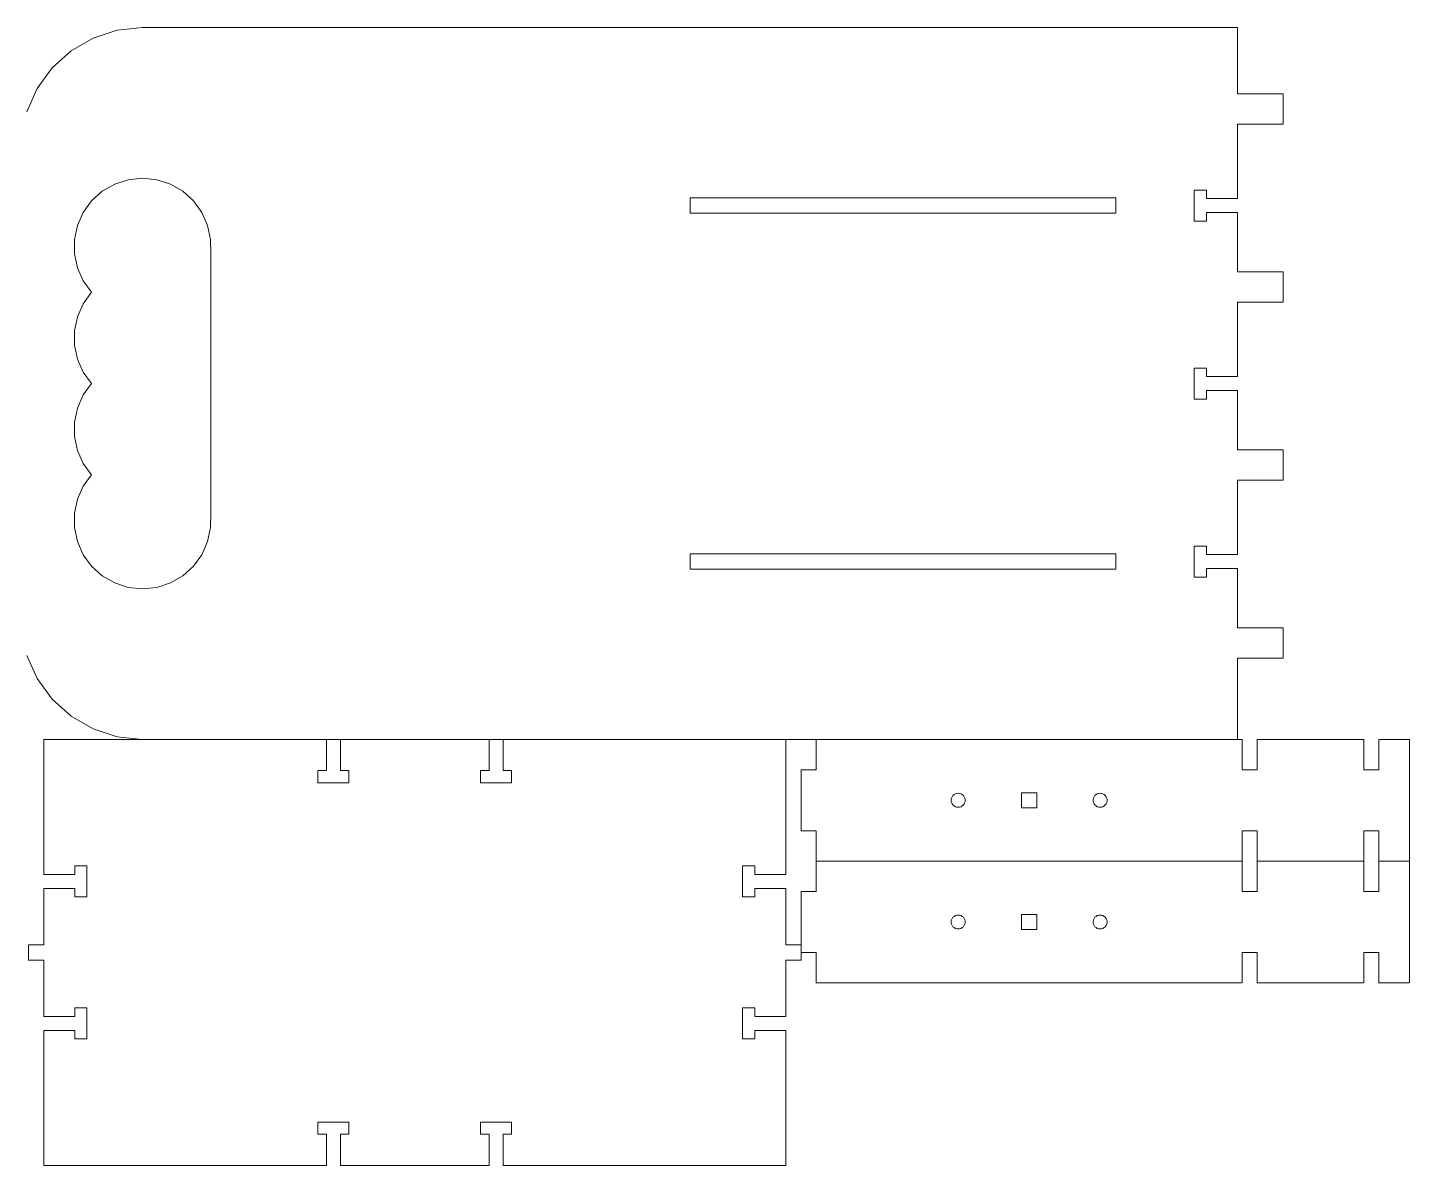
# Model space of a CAD drawing. Header units: centimetres. Extents: x -21.9 to 35.9, y -34.3 to 28.8.
# Drawn here: x -0.88 to 35.17, y -0.93 to 28.76 of the extents above; entities that cross this region are included whole.
import ezdxf

# ---------------------------------------------------------------- set-up
doc = ezdxf.new("R2010")
doc.units = ezdxf.units.CM
doc.header["$MEASUREMENT"] = 0
doc.layers.add('layer 1', color=7, linetype='Continuous')

msp = doc.modelspace()

# ---------------------------------------------------------------- linework, layer by layer
at = {"layer": 'layer 1', "color": 250, "lineweight": 9}
for points in [[(0.82332, 28.48293), (0.82332, 28.48293), (1.4546, 28.68807), (1.4546, 28.68807)], [(1.4546, 28.68807), (1.4546, 28.68807), (2.11475, 28.75744), (2.11475, 28.75744)], [(2.11475, 28.75744), (2.11475, 28.75744), (30.68975, 28.75744), (30.68975, 28.75744)], [(30.68975, 28.75744), (30.68975, 28.75744), (30.68975, 27.03104), (30.68975, 27.03104)], [(-0.24473, 27.70688), (-0.24473, 27.70688), (0.24847, 28.15102), (0.24847, 28.15102)], [(0.24847, 28.15102), (0.24847, 28.15102), (0.82332, 28.48293), (0.82332, 28.48293)], [(-0.63493, 27.16994), (-0.63493, 27.16994), (-0.2448, 27.70688), (-0.2448, 27.70688)], [(-0.90488, 26.56352), (-0.90488, 26.56352), (-0.63493, 27.16994), (-0.63493, 27.16994)], [(30.68975, 27.03104), (30.68975, 27.03104), (31.88037, 27.03104), (31.88037, 27.03104)], [(31.88037, 27.03104), (31.88037, 27.03104), (31.88037, 26.23727), (31.88037, 26.23727)], [(31.88037, 26.23727), (31.88037, 26.23727), (30.68975, 26.23727), (30.68975, 26.23727)], [(30.68975, 26.23727), (30.68975, 26.23727), (30.68975, 24.29651), (30.68975, 24.29651)], [(1.06496, 24.48731), (1.06496, 24.48731), (1.38832, 24.67396), (1.38832, 24.67396)], [(1.38832, 24.67396), (1.38832, 24.67396), (1.74343, 24.78931), (1.74343, 24.78931)], [(1.74343, 24.78931), (1.74343, 24.78931), (2.11475, 24.82836), (2.11475, 24.82836)], [(2.11475, 24.82836), (2.11475, 24.82836), (2.48606, 24.78931), (2.48606, 24.78931)], [(2.48606, 24.78931), (2.48606, 24.78931), (2.84111, 24.67396), (2.84111, 24.67396)], [(2.84111, 24.67396), (2.84111, 24.67396), (3.16446, 24.48723), (3.16446, 24.48723)], [(0.56804, 23.93539), (0.56804, 23.93539), (0.78749, 24.23747), (0.78749, 24.23747)], [(0.78749, 24.23747), (0.78749, 24.23747), (1.06496, 24.48731), (1.06496, 24.48731)], [(3.16446, 24.48731), (3.16446, 24.48731), (3.44194, 24.23747), (3.44194, 24.23747)], [(3.44194, 24.23747), (3.44194, 24.23747), (3.66139, 23.93539), (3.66139, 23.93539)], [(16.40225, 23.91555), (16.40225, 23.91555), (16.40225, 24.31242), (16.40225, 24.31242)], [(16.40225, 24.31242), (16.40225, 24.31242), (27.51475, 24.31242), (27.51475, 24.31242)], [(27.51475, 24.31242), (27.51475, 24.31242), (27.51475, 23.91555), (27.51475, 23.91555)], [(29.88008, 24.5188), (29.88008, 24.5188), (29.56258, 24.5188), (29.56258, 24.5188)], [(29.56258, 24.5188), (29.56258, 24.5188), (29.56258, 23.70919), (29.56258, 23.70919)], [(29.88008, 24.29651), (29.88008, 24.29651), (29.88008, 24.5188), (29.88008, 24.5188)], [(30.68975, 24.29651), (30.68975, 24.29651), (29.88008, 24.29651), (29.88008, 24.29651)], [(0.41617, 23.59434), (0.41617, 23.59434), (0.56804, 23.93539), (0.56804, 23.93539)], [(3.66139, 23.93539), (3.66139, 23.93539), (3.81325, 23.59434), (3.81325, 23.59434)], [(27.51475, 23.91555), (27.51475, 23.91555), (16.40225, 23.91555), (16.40225, 23.91555)], [(29.88008, 23.70919), (29.88008, 23.70919), (29.88008, 23.9314), (29.88008, 23.9314)], [(29.88008, 23.9314), (29.88008, 23.9314), (30.68975, 23.9314), (30.68975, 23.9314)], [(30.68975, 23.9314), (30.68975, 23.9314), (30.68975, 22.38758), (30.68975, 22.38758)], [(0.33859, 23.22909), (0.33859, 23.22909), (0.41617, 23.59434), (0.41617, 23.59434)], [(3.81325, 23.59434), (3.81325, 23.59434), (3.8909, 23.22909), (3.8909, 23.22909)], [(29.56258, 23.70919), (29.56258, 23.70919), (29.88008, 23.70919), (29.88008, 23.70919)], [(0.33859, 22.85571), (0.33859, 22.85571), (0.33859, 23.22909), (0.33859, 23.22909)], [(3.8909, 23.22909), (3.8909, 23.22909), (3.8909, 23.04242), (3.8909, 23.04242)], [(0.41617, 22.49053), (0.41617, 22.49053), (0.33859, 22.85571), (0.33859, 22.85571)], [(3.8909, 23.04242), (3.8909, 23.04242), (3.90069, 23.04242), (3.90069, 23.04242)], [(3.90069, 23.04242), (3.90069, 23.04242), (3.90069, 15.89867), (3.90069, 15.89867)], [(0.56804, 22.14945), (0.56804, 22.14945), (0.41617, 22.49053), (0.41617, 22.49053)], [(30.68975, 22.38758), (30.68975, 22.38758), (31.88037, 22.38758), (31.88037, 22.38758)], [(31.88037, 22.38758), (31.88037, 22.38758), (31.88037, 21.59383), (31.88037, 21.59383)], [(0.78432, 21.8518), (0.78432, 21.8518), (0.56804, 22.14945), (0.56804, 22.14945)], [(0.56804, 21.55414), (0.56804, 21.55414), (0.78432, 21.8518), (0.78432, 21.8518)], [(0.41617, 21.21309), (0.41617, 21.21309), (0.56804, 21.55414), (0.56804, 21.55414)], [(31.88037, 21.59383), (31.88037, 21.59383), (30.68975, 21.59383), (30.68975, 21.59383)], [(30.68975, 21.59383), (30.68975, 21.59383), (30.68975, 19.65307), (30.68975, 19.65307)], [(0.33859, 20.84784), (0.33859, 20.84784), (0.41617, 21.21309), (0.41617, 21.21309)], [(0.33859, 20.47446), (0.33859, 20.47446), (0.33859, 20.84784), (0.33859, 20.84784)], [(0.41617, 20.10928), (0.41617, 20.10928), (0.33859, 20.47446), (0.33859, 20.47446)], [(0.56804, 19.7682), (0.56804, 19.7682), (0.41617, 20.10928), (0.41617, 20.10928)], [(29.88008, 19.87536), (29.88008, 19.87536), (29.56258, 19.87536), (29.56258, 19.87536)], [(29.56258, 19.87536), (29.56258, 19.87536), (29.56258, 19.06576), (29.56258, 19.06576)], [(29.88008, 19.65307), (29.88008, 19.65307), (29.88008, 19.87536), (29.88008, 19.87536)], [(0.78432, 19.47055), (0.78432, 19.47055), (0.56804, 19.7682), (0.56804, 19.7682)], [(30.68975, 19.65307), (30.68975, 19.65307), (29.88008, 19.65307), (29.88008, 19.65307)], [(0.41617, 18.83184), (0.41617, 18.83184), (0.56804, 19.17289), (0.56804, 19.17289)], [(0.56804, 19.17289), (0.56804, 19.17289), (0.78432, 19.47055), (0.78432, 19.47055)], [(29.88008, 19.06576), (29.88008, 19.06576), (29.88008, 19.28797), (29.88008, 19.28797)], [(29.88008, 19.28797), (29.88008, 19.28797), (30.68975, 19.28797), (30.68975, 19.28797)], [(30.68975, 19.28797), (30.68975, 19.28797), (30.68975, 17.74414), (30.68975, 17.74414)], [(0.33859, 18.46659), (0.33859, 18.46659), (0.41617, 18.83184), (0.41617, 18.83184)], [(29.56258, 19.06576), (29.56258, 19.06576), (29.88008, 19.06576), (29.88008, 19.06576)], [(0.33859, 18.09321), (0.33859, 18.09321), (0.33859, 18.46659), (0.33859, 18.46659)], [(0.41617, 17.72803), (0.41617, 17.72803), (0.33859, 18.09321), (0.33859, 18.09321)], [(0.56804, 17.38695), (0.56804, 17.38695), (0.41617, 17.72803), (0.41617, 17.72803)], [(30.68975, 17.74414), (30.68975, 17.74414), (31.88037, 17.74414), (31.88037, 17.74414)], [(31.88037, 17.74414), (31.88037, 17.74414), (31.88037, 16.95039), (31.88037, 16.95039)], [(0.78432, 17.0893), (0.78432, 17.0893), (0.56804, 17.38695), (0.56804, 17.38695)], [(0.56804, 16.79164), (0.56804, 16.79164), (0.78432, 17.0893), (0.78432, 17.0893)], [(31.88037, 16.95039), (31.88037, 16.95039), (30.68975, 16.95039), (30.68975, 16.95039)], [(30.68975, 16.95039), (30.68975, 16.95039), (30.68975, 15.00963), (30.68975, 15.00963)], [(0.41617, 16.45059), (0.41617, 16.45059), (0.56804, 16.79164), (0.56804, 16.79164)], [(0.33859, 16.08534), (0.33859, 16.08534), (0.41617, 16.45059), (0.41617, 16.45059)], [(0.33859, 15.71196), (0.33859, 15.71196), (0.33859, 16.08534), (0.33859, 16.08534)], [(3.90069, 15.89867), (3.90069, 15.89867), (3.8909, 15.89867), (3.8909, 15.89867)], [(3.8909, 15.89867), (3.8909, 15.89867), (3.8909, 15.71196), (3.8909, 15.71196)], [(0.41617, 15.34678), (0.41617, 15.34678), (0.33859, 15.71196), (0.33859, 15.71196)], [(3.8909, 15.71196), (3.8909, 15.71196), (3.81325, 15.34678), (3.81325, 15.34678)], [(0.56804, 15.0057), (0.56804, 15.0057), (0.41617, 15.34678), (0.41617, 15.34678)], [(3.81325, 15.34678), (3.81325, 15.34678), (3.66139, 15.0057), (3.66139, 15.0057)], [(29.88008, 15.23192), (29.88008, 15.23192), (29.56258, 15.23192), (29.56258, 15.23192)], [(29.56258, 15.23192), (29.56258, 15.23192), (29.56258, 14.42232), (29.56258, 14.42232)], [(29.88008, 15.00963), (29.88008, 15.00963), (29.88008, 15.23192), (29.88008, 15.23192)], [(0.78749, 14.70364), (0.78749, 14.70364), (0.56804, 15.0057), (0.56804, 15.0057)], [(3.66139, 15.0057), (3.66139, 15.0057), (3.44194, 14.70364), (3.44194, 14.70364)], [(16.40225, 14.62867), (16.40225, 14.62867), (16.40225, 15.02555), (16.40225, 15.02555)], [(16.40225, 15.02555), (16.40225, 15.02555), (27.51475, 15.02555), (27.51475, 15.02555)], [(27.51475, 15.02555), (27.51475, 15.02555), (27.51475, 14.62867), (27.51475, 14.62867)], [(30.68975, 15.00963), (30.68975, 15.00963), (29.88008, 15.00963), (29.88008, 15.00963)], [(1.06496, 14.45381), (1.06496, 14.45381), (0.78749, 14.70364), (0.78749, 14.70364)], [(1.38832, 14.26716), (1.38832, 14.26716), (1.06496, 14.45381), (1.06496, 14.45381)], [(3.16446, 14.45381), (3.16446, 14.45381), (2.84111, 14.26716), (2.84111, 14.26716)], [(3.44194, 14.70364), (3.44194, 14.70364), (3.16446, 14.45381), (3.16446, 14.45381)], [(27.51475, 14.62867), (27.51475, 14.62867), (16.40225, 14.62867), (16.40225, 14.62867)], [(29.88008, 14.42232), (29.88008, 14.42232), (29.88008, 14.64453), (29.88008, 14.64453)], [(29.88008, 14.64453), (29.88008, 14.64453), (30.68975, 14.64453), (30.68975, 14.64453)], [(30.68975, 14.64453), (30.68975, 14.64453), (30.68975, 13.1007), (30.68975, 13.1007)], [(1.74343, 14.15175), (1.74343, 14.15175), (1.38832, 14.26716), (1.38832, 14.26716)], [(2.11475, 14.11274), (2.11475, 14.11274), (1.74343, 14.15175), (1.74343, 14.15175)], [(2.48606, 14.15175), (2.48606, 14.15175), (2.11475, 14.11274), (2.11475, 14.11274)], [(2.84111, 14.26716), (2.84111, 14.26716), (2.48606, 14.15175), (2.48606, 14.15175)], [(29.56258, 14.42232), (29.56258, 14.42232), (29.88008, 14.42232), (29.88008, 14.42232)], [(30.68975, 13.1007), (30.68975, 13.1007), (31.88037, 13.1007), (31.88037, 13.1007)], [(31.88037, 13.1007), (31.88037, 13.1007), (31.88037, 12.30695), (31.88037, 12.30695)], [(-0.63493, 11.77117), (-0.63493, 11.77117), (-0.90488, 12.37752), (-0.90488, 12.37752)], [(31.88037, 12.30695), (31.88037, 12.30695), (30.68975, 12.30695), (30.68975, 12.30695)], [(30.68975, 12.30695), (30.68975, 12.30695), (30.68975, 10.18367), (30.68975, 10.18367)], [(-0.24473, 11.23416), (-0.24473, 11.23416), (-0.63493, 11.77117), (-0.63493, 11.77117)], [(0.24847, 10.79002), (0.24847, 10.79002), (-0.24473, 11.23416), (-0.24473, 11.23416)], [(0.82332, 10.45819), (0.82332, 10.45819), (0.24847, 10.79002), (0.24847, 10.79002)], [(1.4546, 10.25307), (1.4546, 10.25307), (0.82332, 10.45819), (0.82332, 10.45819)], [(2.11475, 10.18367), (2.11475, 10.18367), (-0.46494, 10.18367), (-0.46494, 10.18367)], [(-0.46494, 6.66206), (-0.46494, 6.66206), (-0.46494, 10.18367), (-0.46494, 10.18367)], [(2.11475, 10.18367), (2.11475, 10.18367), (1.4546, 10.25307), (1.4546, 10.25307)], [(30.68975, 10.18367), (30.68975, 10.18367), (2.11475, 10.18367), (2.11475, 10.18367)], [(6.91294, 10.18367), (6.91294, 10.18367), (6.91294, 9.37405), (6.91294, 9.37405)], [(7.27805, 9.37405), (7.27805, 9.37405), (7.27805, 10.18367), (7.27805, 10.18367)], [(11.15951, 10.18367), (11.15951, 10.18367), (11.15951, 9.37405), (11.15951, 9.37405)], [(11.52462, 9.37405), (11.52462, 9.37405), (11.52462, 10.18367), (11.52462, 10.18367)], [(18.90256, 10.18367), (18.90256, 10.18367), (18.90256, 6.66206), (18.90256, 6.66206)], [(19.69631, 9.38992), (19.69631, 9.38992), (19.69631, 10.18367), (19.69631, 10.18367)], [(30.68973, 10.18367), (30.68973, 10.18367), (30.80881, 10.18367), (30.80881, 10.18367)], [(30.80881, 10.18367), (30.80881, 10.18367), (30.80881, 9.38992), (30.80881, 9.38992)], [(31.20569, 9.38992), (31.20569, 9.38992), (31.20569, 10.18367), (31.20569, 10.18367)], [(31.20569, 10.18367), (31.20569, 10.18367), (33.98381, 10.18367), (33.98381, 10.18367)], [(33.98381, 10.18367), (33.98381, 10.18367), (33.98381, 9.38992), (33.98381, 9.38992)], [(34.38069, 9.38992), (34.38069, 9.38992), (34.38069, 10.18367), (34.38069, 10.18367)], [(34.38069, 10.18367), (34.38069, 10.18367), (35.17444, 10.18367), (35.17444, 10.18367)], [(35.17444, 10.18367), (35.17444, 10.18367), (35.17444, 7.00867), (35.17444, 7.00867)], [(19.29944, 7.80242), (19.29944, 7.80242), (19.29944, 9.38992), (19.29944, 9.38992)], [(19.29944, 9.38992), (19.29944, 9.38992), (19.69631, 9.38992), (19.69631, 9.38992)], [(30.80881, 9.38992), (30.80881, 9.38992), (31.20569, 9.38992), (31.20569, 9.38992)], [(33.98381, 9.38992), (33.98381, 9.38992), (34.38069, 9.38992), (34.38069, 9.38992)], [(6.91294, 9.37405), (6.91294, 9.37405), (6.69073, 9.37405), (6.69073, 9.37405)], [(6.69073, 9.37405), (6.69073, 9.37405), (6.69073, 9.05655), (6.69073, 9.05655)], [(6.69073, 9.05655), (6.69073, 9.05655), (7.50033, 9.05655), (7.50033, 9.05655)], [(7.50033, 9.37405), (7.50033, 9.37405), (7.27805, 9.37405), (7.27805, 9.37405)], [(7.50033, 9.05655), (7.50033, 9.05655), (7.50033, 9.37405), (7.50033, 9.37405)], [(11.15951, 9.37405), (11.15951, 9.37405), (10.9373, 9.37405), (10.9373, 9.37405)], [(10.9373, 9.37405), (10.9373, 9.37405), (10.9373, 9.05655), (10.9373, 9.05655)], [(10.9373, 9.05655), (10.9373, 9.05655), (11.7469, 9.05655), (11.7469, 9.05655)], [(11.7469, 9.37405), (11.7469, 9.37405), (11.52462, 9.37405), (11.52462, 9.37405)], [(11.7469, 9.05655), (11.7469, 9.05655), (11.7469, 9.37405), (11.7469, 9.37405)], [(23.22685, 8.65261), (23.22685, 8.65261), (23.24235, 8.68747), (23.24235, 8.68747)], [(23.24235, 8.68747), (23.24235, 8.68747), (23.26481, 8.71835), (23.26481, 8.71835)], [(23.26481, 8.71835), (23.26481, 8.71835), (23.29313, 8.74383), (23.29313, 8.74383)], [(23.29313, 8.74383), (23.29313, 8.74383), (23.32621, 8.76292), (23.32621, 8.76292)], [(23.32621, 8.76292), (23.32621, 8.76292), (23.36252, 8.77471), (23.36252, 8.77471)], [(23.36252, 8.77471), (23.36252, 8.77471), (23.40048, 8.7787), (23.40048, 8.7787)], [(23.40048, 8.7787), (23.40048, 8.7787), (23.43845, 8.77471), (23.43845, 8.77471)], [(23.43845, 8.77471), (23.43845, 8.77471), (23.47468, 8.76292), (23.47468, 8.76292)], [(23.47468, 8.76292), (23.47468, 8.76292), (23.50776, 8.74383), (23.50776, 8.74383)], [(23.50776, 8.74383), (23.50776, 8.74383), (23.53616, 8.71835), (23.53616, 8.71835)], [(23.53616, 8.71835), (23.53616, 8.71835), (23.55854, 8.68747), (23.55854, 8.68747)], [(23.55854, 8.68747), (23.55854, 8.68747), (23.57412, 8.65261), (23.57412, 8.65261)], [(25.05412, 8.39774), (25.05412, 8.39774), (25.05412, 8.79461), (25.05412, 8.79461)], [(25.05412, 8.79461), (25.05412, 8.79461), (25.451, 8.79461), (25.451, 8.79461)], [(25.451, 8.79461), (25.451, 8.79461), (25.451, 8.39774), (25.451, 8.39774)], [(26.93102, 8.65261), (26.93102, 8.65261), (26.94652, 8.68747), (26.94652, 8.68747)], [(26.94652, 8.68747), (26.94652, 8.68747), (26.96899, 8.71835), (26.96899, 8.71835)], [(26.96899, 8.71835), (26.96899, 8.71835), (26.9973, 8.74383), (26.9973, 8.74383)], [(26.9973, 8.74383), (26.9973, 8.74383), (27.03038, 8.76292), (27.03038, 8.76292)], [(27.03038, 8.76292), (27.03038, 8.76292), (27.06668, 8.77471), (27.06668, 8.77471)], [(27.06668, 8.77471), (27.06668, 8.77471), (27.10466, 8.7787), (27.10466, 8.7787)], [(27.10466, 8.7787), (27.10466, 8.7787), (27.14262, 8.77471), (27.14262, 8.77471)], [(27.14262, 8.77471), (27.14262, 8.77471), (27.17885, 8.76292), (27.17885, 8.76292)], [(27.17885, 8.76292), (27.17885, 8.76292), (27.21193, 8.74383), (27.21193, 8.74383)], [(27.21193, 8.74383), (27.21193, 8.74383), (27.24031, 8.71835), (27.24031, 8.71835)], [(27.24031, 8.71835), (27.24031, 8.71835), (27.26271, 8.68747), (27.26271, 8.68747)], [(27.26271, 8.68747), (27.26271, 8.68747), (27.27829, 8.65261), (27.27829, 8.65261)], [(23.21893, 8.61526), (23.21893, 8.61526), (23.22685, 8.65261), (23.22685, 8.65261)], [(23.21893, 8.5771), (23.21893, 8.5771), (23.21893, 8.61526), (23.21893, 8.61526)], [(23.22685, 8.53976), (23.22685, 8.53976), (23.21893, 8.5771), (23.21893, 8.5771)], [(23.24235, 8.50489), (23.24235, 8.50489), (23.22685, 8.53976), (23.22685, 8.53976)], [(23.26481, 8.47402), (23.26481, 8.47402), (23.24235, 8.50489), (23.24235, 8.50489)], [(23.29313, 8.44846), (23.29313, 8.44846), (23.26481, 8.47402), (23.26481, 8.47402)], [(23.32621, 8.42937), (23.32621, 8.42937), (23.29313, 8.44846), (23.29313, 8.44846)], [(23.36252, 8.41758), (23.36252, 8.41758), (23.32621, 8.42937), (23.32621, 8.42937)], [(23.40048, 8.41359), (23.40048, 8.41359), (23.36252, 8.41758), (23.36252, 8.41758)], [(23.43845, 8.41758), (23.43845, 8.41758), (23.40048, 8.41359), (23.40048, 8.41359)], [(23.47468, 8.42937), (23.47468, 8.42937), (23.43845, 8.41758), (23.43845, 8.41758)], [(23.50776, 8.44846), (23.50776, 8.44846), (23.47468, 8.42937), (23.47468, 8.42937)], [(23.53616, 8.47402), (23.53616, 8.47402), (23.50776, 8.44846), (23.50776, 8.44846)], [(23.55854, 8.50489), (23.55854, 8.50489), (23.53616, 8.47402), (23.53616, 8.47402)], [(23.57412, 8.53976), (23.57412, 8.53976), (23.55854, 8.50489), (23.55854, 8.50489)], [(23.57412, 8.65261), (23.57412, 8.65261), (23.58203, 8.61526), (23.58203, 8.61526)], [(23.58203, 8.5771), (23.58203, 8.5771), (23.57412, 8.53976), (23.57412, 8.53976)], [(23.58203, 8.61526), (23.58203, 8.61526), (23.58203, 8.5771), (23.58203, 8.5771)], [(25.451, 8.39774), (25.451, 8.39774), (25.05412, 8.39774), (25.05412, 8.39774)], [(26.92309, 8.61526), (26.92309, 8.61526), (26.93102, 8.65261), (26.93102, 8.65261)], [(26.92309, 8.5771), (26.92309, 8.5771), (26.92309, 8.61526), (26.92309, 8.61526)], [(26.93102, 8.53976), (26.93102, 8.53976), (26.92309, 8.5771), (26.92309, 8.5771)], [(26.94652, 8.50489), (26.94652, 8.50489), (26.93102, 8.53976), (26.93102, 8.53976)], [(26.96899, 8.47402), (26.96899, 8.47402), (26.94652, 8.50489), (26.94652, 8.50489)], [(26.9973, 8.44846), (26.9973, 8.44846), (26.96899, 8.47402), (26.96899, 8.47402)], [(27.03038, 8.42937), (27.03038, 8.42937), (26.9973, 8.44846), (26.9973, 8.44846)], [(27.06668, 8.41758), (27.06668, 8.41758), (27.03038, 8.42937), (27.03038, 8.42937)], [(27.10466, 8.41359), (27.10466, 8.41359), (27.06668, 8.41758), (27.06668, 8.41758)], [(27.14262, 8.41758), (27.14262, 8.41758), (27.10466, 8.41359), (27.10466, 8.41359)], [(27.17885, 8.42937), (27.17885, 8.42937), (27.14262, 8.41758), (27.14262, 8.41758)], [(27.21193, 8.44846), (27.21193, 8.44846), (27.17885, 8.42937), (27.17885, 8.42937)], [(27.24031, 8.47402), (27.24031, 8.47402), (27.21193, 8.44846), (27.21193, 8.44846)], [(27.26271, 8.50489), (27.26271, 8.50489), (27.24031, 8.47402), (27.24031, 8.47402)], [(27.27829, 8.53976), (27.27829, 8.53976), (27.26271, 8.50489), (27.26271, 8.50489)], [(27.27829, 8.65261), (27.27829, 8.65261), (27.28621, 8.61526), (27.28621, 8.61526)], [(27.28621, 8.5771), (27.28621, 8.5771), (27.27829, 8.53976), (27.27829, 8.53976)], [(27.28621, 8.61526), (27.28621, 8.61526), (27.28621, 8.5771), (27.28621, 8.5771)], [(19.69631, 7.80242), (19.69631, 7.80242), (19.29944, 7.80242), (19.29944, 7.80242)], [(19.69631, 7.00867), (19.69631, 7.00867), (19.69631, 7.80242), (19.69631, 7.80242)], [(31.20569, 7.80242), (31.20569, 7.80242), (30.80881, 7.80242), (30.80881, 7.80242)], [(30.80881, 7.80242), (30.80881, 7.80242), (30.80881, 7.00867), (30.80881, 7.00867)], [(31.20569, 7.00867), (31.20569, 7.00867), (31.20569, 7.80242), (31.20569, 7.80242)], [(34.38069, 7.80242), (34.38069, 7.80242), (33.98381, 7.80242), (33.98381, 7.80242)], [(33.98381, 7.80242), (33.98381, 7.80242), (33.98381, 7.00867), (33.98381, 7.00867)], [(34.38069, 7.00867), (34.38069, 7.00867), (34.38069, 7.80242), (34.38069, 7.80242)], [(0.66216, 6.88435), (0.66216, 6.88435), (0.34466, 6.88435), (0.34466, 6.88435)], [(0.34466, 6.88435), (0.34466, 6.88435), (0.34466, 6.66206), (0.34466, 6.66206)], [(0.66216, 6.07469), (0.66216, 6.07469), (0.66216, 6.88435), (0.66216, 6.88435)], [(18.0929, 6.88435), (18.0929, 6.88435), (17.7754, 6.88435), (17.7754, 6.88435)], [(17.7754, 6.88435), (17.7754, 6.88435), (17.7754, 6.07469), (17.7754, 6.07469)], [(18.0929, 6.66206), (18.0929, 6.66206), (18.0929, 6.88435), (18.0929, 6.88435)], [(19.69631, 6.21492), (19.69631, 6.21492), (19.69631, 7.00867), (19.69631, 7.00867)], [(19.69631, 7.00867), (19.69631, 7.00867), (30.80881, 7.00867), (30.80881, 7.00867)], [(30.80881, 7.00867), (30.80881, 7.00867), (30.80881, 6.21492), (30.80881, 6.21492)], [(31.20569, 6.21492), (31.20569, 6.21492), (31.20569, 7.00867), (31.20569, 7.00867)], [(31.20569, 7.00867), (31.20569, 7.00867), (33.98381, 7.00867), (33.98381, 7.00867)], [(33.98381, 7.00867), (33.98381, 7.00867), (33.98381, 6.21492), (33.98381, 6.21492)], [(34.38069, 6.21492), (34.38069, 6.21492), (34.38069, 7.00867), (34.38069, 7.00867)], [(34.38069, 7.00867), (34.38069, 7.00867), (35.17444, 7.00867), (35.17444, 7.00867)], [(35.17444, 7.00867), (35.17444, 7.00867), (35.17444, 3.83367), (35.17444, 3.83367)], [(0.34466, 6.66206), (0.34466, 6.66206), (-0.46494, 6.66206), (-0.46494, 6.66206)], [(18.90256, 6.66206), (18.90256, 6.66206), (18.0929, 6.66206), (18.0929, 6.66206)], [(-0.46494, 4.82586), (-0.46494, 4.82586), (-0.46494, 6.29696), (-0.46494, 6.29696)], [(-0.46494, 6.29696), (-0.46494, 6.29696), (0.34466, 6.29696), (0.34466, 6.29696)], [(0.34466, 6.29696), (0.34466, 6.29696), (0.34466, 6.07469), (0.34466, 6.07469)], [(18.0929, 6.07469), (18.0929, 6.07469), (18.0929, 6.29696), (18.0929, 6.29696)], [(18.0929, 6.29696), (18.0929, 6.29696), (18.90256, 6.29696), (18.90256, 6.29696)], [(18.90256, 6.29696), (18.90256, 6.29696), (18.90256, 4.82586), (18.90256, 4.82586)], [(19.29944, 4.62742), (19.29944, 4.62742), (19.29944, 6.21492), (19.29944, 6.21492)], [(19.29944, 6.21492), (19.29944, 6.21492), (19.69631, 6.21492), (19.69631, 6.21492)], [(30.80881, 6.21492), (30.80881, 6.21492), (31.20569, 6.21492), (31.20569, 6.21492)], [(33.98381, 6.21492), (33.98381, 6.21492), (34.38069, 6.21492), (34.38069, 6.21492)], [(0.34466, 6.07469), (0.34466, 6.07469), (0.66216, 6.07469), (0.66216, 6.07469)], [(17.7754, 6.07469), (17.7754, 6.07469), (18.0929, 6.07469), (18.0929, 6.07469)], [(23.21893, 5.44026), (23.21893, 5.44026), (23.22685, 5.47761), (23.22685, 5.47761)], [(23.21893, 5.40209), (23.21893, 5.40209), (23.21893, 5.44026), (23.21893, 5.44026)], [(23.22685, 5.47761), (23.22685, 5.47761), (23.24235, 5.51247), (23.24235, 5.51247)], [(23.24235, 5.51247), (23.24235, 5.51247), (23.26481, 5.54334), (23.26481, 5.54334)], [(23.26481, 5.54334), (23.26481, 5.54334), (23.29313, 5.56883), (23.29313, 5.56883)], [(23.29313, 5.56883), (23.29313, 5.56883), (23.32621, 5.58792), (23.32621, 5.58792)], [(23.32621, 5.58792), (23.32621, 5.58792), (23.36252, 5.59971), (23.36252, 5.59971)], [(23.36252, 5.59971), (23.36252, 5.59971), (23.40048, 5.6037), (23.40048, 5.6037)], [(23.40048, 5.6037), (23.40048, 5.6037), (23.43845, 5.59971), (23.43845, 5.59971)], [(23.43845, 5.59971), (23.43845, 5.59971), (23.47468, 5.58792), (23.47468, 5.58792)], [(23.47468, 5.58792), (23.47468, 5.58792), (23.50776, 5.56883), (23.50776, 5.56883)], [(23.50776, 5.56883), (23.50776, 5.56883), (23.53616, 5.54334), (23.53616, 5.54334)], [(23.53616, 5.54334), (23.53616, 5.54334), (23.55854, 5.51247), (23.55854, 5.51247)], [(23.55854, 5.51247), (23.55854, 5.51247), (23.57412, 5.47761), (23.57412, 5.47761)], [(23.57412, 5.47761), (23.57412, 5.47761), (23.58203, 5.44026), (23.58203, 5.44026)], [(23.58203, 5.44026), (23.58203, 5.44026), (23.58203, 5.40209), (23.58203, 5.40209)], [(25.05412, 5.22274), (25.05412, 5.22274), (25.05412, 5.61961), (25.05412, 5.61961)], [(25.05412, 5.61961), (25.05412, 5.61961), (25.451, 5.61961), (25.451, 5.61961)], [(25.451, 5.61961), (25.451, 5.61961), (25.451, 5.22274), (25.451, 5.22274)], [(26.92309, 5.44026), (26.92309, 5.44026), (26.93102, 5.47761), (26.93102, 5.47761)], [(26.92309, 5.40209), (26.92309, 5.40209), (26.92309, 5.44026), (26.92309, 5.44026)], [(26.93102, 5.47761), (26.93102, 5.47761), (26.94652, 5.51247), (26.94652, 5.51247)], [(26.94652, 5.51247), (26.94652, 5.51247), (26.96899, 5.54334), (26.96899, 5.54334)], [(26.96899, 5.54334), (26.96899, 5.54334), (26.9973, 5.56883), (26.9973, 5.56883)], [(26.9973, 5.56883), (26.9973, 5.56883), (27.03038, 5.58792), (27.03038, 5.58792)], [(27.03038, 5.58792), (27.03038, 5.58792), (27.06668, 5.59971), (27.06668, 5.59971)], [(27.06668, 5.59971), (27.06668, 5.59971), (27.10466, 5.6037), (27.10466, 5.6037)], [(27.10466, 5.6037), (27.10466, 5.6037), (27.14262, 5.59971), (27.14262, 5.59971)], [(27.14262, 5.59971), (27.14262, 5.59971), (27.17885, 5.58792), (27.17885, 5.58792)], [(27.17885, 5.58792), (27.17885, 5.58792), (27.21193, 5.56883), (27.21193, 5.56883)], [(27.21193, 5.56883), (27.21193, 5.56883), (27.24031, 5.54334), (27.24031, 5.54334)], [(27.24031, 5.54334), (27.24031, 5.54334), (27.26271, 5.51247), (27.26271, 5.51247)], [(27.26271, 5.51247), (27.26271, 5.51247), (27.27829, 5.47761), (27.27829, 5.47761)], [(27.27829, 5.47761), (27.27829, 5.47761), (27.28621, 5.44026), (27.28621, 5.44026)], [(27.28621, 5.44026), (27.28621, 5.44026), (27.28621, 5.40209), (27.28621, 5.40209)], [(23.22685, 5.36475), (23.22685, 5.36475), (23.21893, 5.40209), (23.21893, 5.40209)], [(23.24235, 5.32988), (23.24235, 5.32988), (23.22685, 5.36475), (23.22685, 5.36475)], [(23.26481, 5.29902), (23.26481, 5.29902), (23.24235, 5.32988), (23.24235, 5.32988)], [(23.29313, 5.27345), (23.29313, 5.27345), (23.26481, 5.29902), (23.26481, 5.29902)], [(23.32621, 5.25437), (23.32621, 5.25437), (23.29313, 5.27345), (23.29313, 5.27345)], [(23.36252, 5.24258), (23.36252, 5.24258), (23.32621, 5.25437), (23.32621, 5.25437)], [(23.40048, 5.23859), (23.40048, 5.23859), (23.36252, 5.24258), (23.36252, 5.24258)], [(23.43845, 5.24258), (23.43845, 5.24258), (23.40048, 5.23859), (23.40048, 5.23859)], [(23.47468, 5.25437), (23.47468, 5.25437), (23.43845, 5.24258), (23.43845, 5.24258)], [(23.50776, 5.27345), (23.50776, 5.27345), (23.47468, 5.25437), (23.47468, 5.25437)], [(23.53616, 5.29902), (23.53616, 5.29902), (23.50776, 5.27345), (23.50776, 5.27345)], [(23.55854, 5.32988), (23.55854, 5.32988), (23.53616, 5.29902), (23.53616, 5.29902)], [(23.57412, 5.36475), (23.57412, 5.36475), (23.55854, 5.32988), (23.55854, 5.32988)], [(23.58203, 5.40209), (23.58203, 5.40209), (23.57412, 5.36475), (23.57412, 5.36475)], [(25.451, 5.22274), (25.451, 5.22274), (25.05412, 5.22274), (25.05412, 5.22274)], [(26.93102, 5.36475), (26.93102, 5.36475), (26.92309, 5.40209), (26.92309, 5.40209)], [(26.94652, 5.32988), (26.94652, 5.32988), (26.93102, 5.36475), (26.93102, 5.36475)], [(26.96899, 5.29902), (26.96899, 5.29902), (26.94652, 5.32988), (26.94652, 5.32988)], [(26.9973, 5.27345), (26.9973, 5.27345), (26.96899, 5.29902), (26.96899, 5.29902)], [(27.03038, 5.25437), (27.03038, 5.25437), (26.9973, 5.27345), (26.9973, 5.27345)], [(27.06668, 5.24258), (27.06668, 5.24258), (27.03038, 5.25437), (27.03038, 5.25437)], [(27.10466, 5.23859), (27.10466, 5.23859), (27.06668, 5.24258), (27.06668, 5.24258)], [(27.14262, 5.24258), (27.14262, 5.24258), (27.10466, 5.23859), (27.10466, 5.23859)], [(27.17885, 5.25437), (27.17885, 5.25437), (27.14262, 5.24258), (27.14262, 5.24258)], [(27.21193, 5.27345), (27.21193, 5.27345), (27.17885, 5.25437), (27.17885, 5.25437)], [(27.24031, 5.29902), (27.24031, 5.29902), (27.21193, 5.27345), (27.21193, 5.27345)], [(27.26271, 5.32988), (27.26271, 5.32988), (27.24031, 5.29902), (27.24031, 5.29902)], [(27.27829, 5.36475), (27.27829, 5.36475), (27.26271, 5.32988), (27.26271, 5.32988)], [(27.28621, 5.40209), (27.28621, 5.40209), (27.27829, 5.36475), (27.27829, 5.36475)], [(-0.86181, 4.42899), (-0.86181, 4.42899), (-0.86181, 4.82586), (-0.86181, 4.82586)], [(-0.86181, 4.82586), (-0.86181, 4.82586), (-0.46494, 4.82586), (-0.46494, 4.82586)], [(18.90256, 4.82586), (18.90256, 4.82586), (19.29944, 4.82586), (19.29944, 4.82586)], [(19.29944, 4.82586), (19.29944, 4.82586), (19.29944, 4.42899), (19.29944, 4.42899)], [(-0.46494, 4.42899), (-0.46494, 4.42899), (-0.86181, 4.42899), (-0.86181, 4.42899)], [(-0.46494, 2.9579), (-0.46494, 2.9579), (-0.46494, 4.42899), (-0.46494, 4.42899)], [(19.29944, 4.42899), (19.29944, 4.42899), (18.90256, 4.42899), (18.90256, 4.42899)], [(18.90256, 4.42899), (18.90256, 4.42899), (18.90256, 2.9579), (18.90256, 2.9579)], [(19.69631, 4.62742), (19.69631, 4.62742), (19.29944, 4.62742), (19.29944, 4.62742)], [(19.69631, 3.83367), (19.69631, 3.83367), (19.69631, 4.62742), (19.69631, 4.62742)], [(31.20569, 4.62742), (31.20569, 4.62742), (30.80881, 4.62742), (30.80881, 4.62742)], [(30.80881, 4.62742), (30.80881, 4.62742), (30.80881, 3.83367), (30.80881, 3.83367)], [(31.20569, 3.83367), (31.20569, 3.83367), (31.20569, 4.62742), (31.20569, 4.62742)], [(34.38069, 4.62742), (34.38069, 4.62742), (33.98381, 4.62742), (33.98381, 4.62742)], [(33.98381, 4.62742), (33.98381, 4.62742), (33.98381, 3.83367), (33.98381, 3.83367)], [(34.38069, 3.83367), (34.38069, 3.83367), (34.38069, 4.62742), (34.38069, 4.62742)], [(19.68302, 3.83367), (19.68302, 3.83367), (30.79552, 3.83367), (30.79552, 3.83367)], [(31.19239, 3.83367), (31.19239, 3.83367), (33.97052, 3.83367), (33.97052, 3.83367)], [(34.36739, 3.83367), (34.36739, 3.83367), (35.16114, 3.83367), (35.16114, 3.83367)], [(0.34466, 2.9579), (0.34466, 2.9579), (-0.46494, 2.9579), (-0.46494, 2.9579)], [(0.66216, 3.18018), (0.66216, 3.18018), (0.34466, 3.18018), (0.34466, 3.18018)], [(0.34466, 3.18018), (0.34466, 3.18018), (0.34466, 2.9579), (0.34466, 2.9579)], [(0.66216, 2.37054), (0.66216, 2.37054), (0.66216, 3.18018), (0.66216, 3.18018)], [(18.0929, 3.18018), (18.0929, 3.18018), (17.7754, 3.18018), (17.7754, 3.18018)], [(17.7754, 3.18018), (17.7754, 3.18018), (17.7754, 2.37054), (17.7754, 2.37054)], [(18.0929, 2.9579), (18.0929, 2.9579), (18.0929, 3.18018), (18.0929, 3.18018)], [(18.90256, 2.9579), (18.90256, 2.9579), (18.0929, 2.9579), (18.0929, 2.9579)], [(-0.46494, -0.92883), (-0.46494, -0.92883), (-0.46494, 2.59278), (-0.46494, 2.59278)], [(-0.46494, 2.59278), (-0.46494, 2.59278), (0.34466, 2.59278), (0.34466, 2.59278)], [(0.34466, 2.59278), (0.34466, 2.59278), (0.34466, 2.37054), (0.34466, 2.37054)], [(18.0929, 2.37054), (18.0929, 2.37054), (18.0929, 2.59278), (18.0929, 2.59278)], [(18.0929, 2.59278), (18.0929, 2.59278), (18.90256, 2.59278), (18.90256, 2.59278)], [(18.90256, 2.59278), (18.90256, 2.59278), (18.90256, -0.92883), (18.90256, -0.92883)], [(0.34466, 2.37054), (0.34466, 2.37054), (0.66216, 2.37054), (0.66216, 2.37054)], [(17.7754, 2.37054), (17.7754, 2.37054), (18.0929, 2.37054), (18.0929, 2.37054)], [(7.50033, 0.19831), (7.50033, 0.19831), (6.69073, 0.19831), (6.69073, 0.19831)], [(6.69073, 0.19831), (6.69073, 0.19831), (6.69073, -0.11919), (6.69073, -0.11919)], [(7.50033, -0.11919), (7.50033, -0.11919), (7.50033, 0.19831), (7.50033, 0.19831)], [(11.7469, 0.19831), (11.7469, 0.19831), (10.9373, 0.19831), (10.9373, 0.19831)], [(10.9373, 0.19831), (10.9373, 0.19831), (10.9373, -0.11919), (10.9373, -0.11919)], [(11.7469, -0.11919), (11.7469, -0.11919), (11.7469, 0.19831), (11.7469, 0.19831)], [(6.69073, -0.11919), (6.69073, -0.11919), (6.91294, -0.11919), (6.91294, -0.11919)], [(6.91294, -0.11919), (6.91294, -0.11919), (6.91294, -0.92883), (6.91294, -0.92883)], [(7.27805, -0.92883), (7.27805, -0.92883), (7.27805, -0.11919), (7.27805, -0.11919)], [(7.27805, -0.11919), (7.27805, -0.11919), (7.50033, -0.11919), (7.50033, -0.11919)], [(10.9373, -0.11919), (10.9373, -0.11919), (11.15951, -0.11919), (11.15951, -0.11919)], [(11.15951, -0.11919), (11.15951, -0.11919), (11.15951, -0.92883), (11.15951, -0.92883)], [(11.52462, -0.92883), (11.52462, -0.92883), (11.52462, -0.11919), (11.52462, -0.11919)], [(11.52462, -0.11919), (11.52462, -0.11919), (11.7469, -0.11919), (11.7469, -0.11919)], [(-0.46494, -0.92883), (-0.46494, -0.92883), (6.91294, -0.92883), (6.91294, -0.92883)], [(7.27805, -0.92883), (7.27805, -0.92883), (11.15951, -0.92883), (11.15951, -0.92883)], [(11.52462, -0.92883), (11.52462, -0.92883), (18.90256, -0.92883), (18.90256, -0.92883)]]:
    msp.add_open_spline(points, degree=3, dxfattribs=at)

doc.saveas('drawing.dxf')
